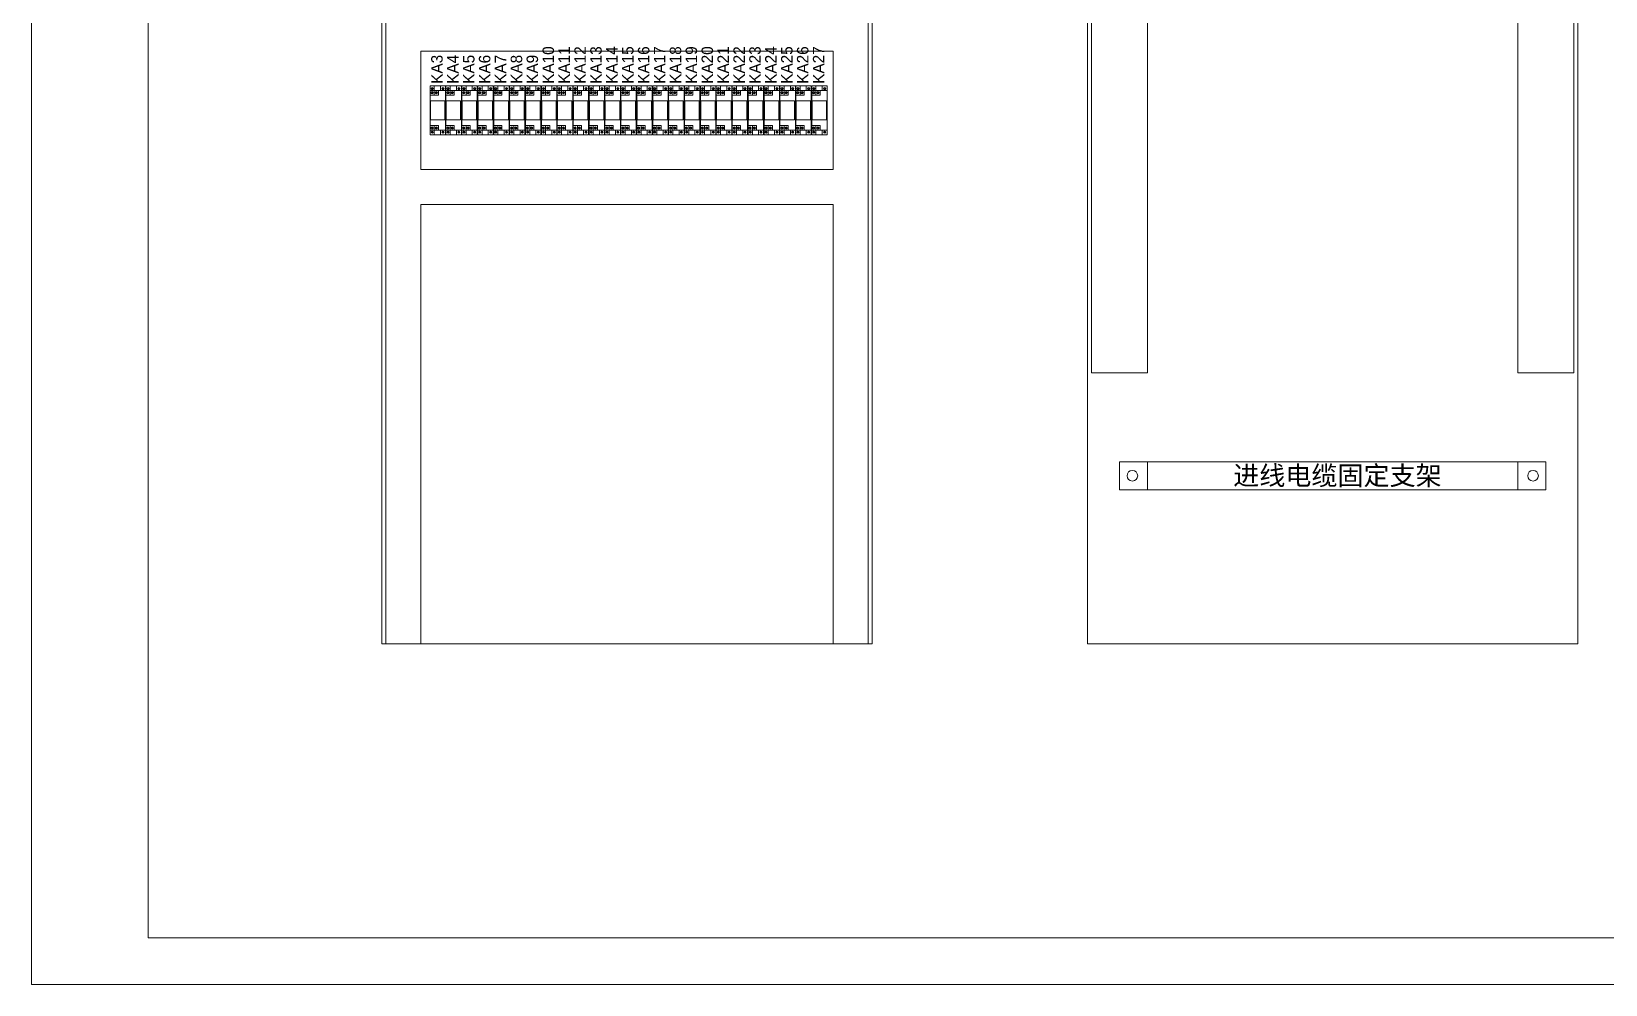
# Model space of a CAD drawing. Header units: millimetres. Extents: x 32626 to 72822, y 60047 to 123188.
# Drawn here: x 38301 to 40997, y 60047 to 61680 of the extents above; entities that cross this region are included whole.
import ezdxf

# ---------------------------------------------------------------- set-up
doc = ezdxf.new("R2010")
doc.units = ezdxf.units.MM
doc.header["$LTSCALE"] = 10
doc.layers.get('0').update_dxf_attribs({"lineweight": 18})
for name, color, linetype, lineweight in [('1轮廓实线层', 7, 'Continuous', 18), ('2细线层', 4, 'Continuous', 18), ('6文字层', 3, 'Continuous', 18), ('图框层', 7, 'Continuous', 18)]:
    doc.layers.add(name, color=color, linetype=linetype, lineweight=lineweight)
doc.styles.add('样式 1', font='SIMYOU.TTF', dxfattribs={"width": 0.9})

msp = doc.modelspace()

# ---------------------------------------------------------------- linework, layer by layer
for p, q in [((38967.7, 61646.7), (39673.9, 61646.7)), ((38967.7, 61443.8), (39673.9, 61443.8)), ((38967.7, 61383.8), (39673.9, 61383.8))]:
    msp.add_line(p, q)
at = {"layer": '1轮廓实线层'}
for p, q in [((38900.6, 60630.7), (38900.6, 62910.7)), ((38907.7, 62910.7), (38907.7, 60630.7)), ((39733.9, 60630.7), (39733.9, 62910.7)), ((39740.6, 62910.7), (39740.6, 60630.7)), ((40109.2, 60630.7), (40109.2, 62910.7)), ((40116.3, 62910.7), (40116.3, 61095.3)), ((40942.5, 61095.3), (40942.5, 62910.7)), ((40949.2, 62910.7), (40949.2, 60630.7)), ((40212.3, 61904.1), (40212.3, 61095.3)), ((40846.5, 61095.3), (40846.5, 61904.1)), ((38967.7, 61443.8), (38967.7, 61646.7)), ((39673.9, 61646.7), (39673.9, 61443.8)), ((38967.7, 60630.7), (38967.7, 61383.8)), ((39673.9, 61383.8), (39673.9, 60630.7)), ((40116.3, 61095.3), (40212.3, 61095.3)), ((40846.5, 61095.3), (40942.5, 61095.3)), ((40164.3, 60943), (40894.5, 60943)), ((40164.3, 60943), (40164.3, 60895)), ((40212.3, 60943), (40212.3, 60895)), ((40846.5, 60943), (40846.5, 60895)), ((40894.5, 60943), (40894.5, 60895)), ((40164.3, 60895), (40894.5, 60895)), ((39740.6, 60630.7), (38900.6, 60630.7)), ((40949.2, 60630.7), (40109.2, 60630.7))]:
    msp.add_line(p, q, dxfattribs=at)
at = {"layer": '1轮廓实线层', "lineweight": 13}
for p, q in [((38983.3, 61587.3), (39009.7, 61587.3)), ((38983.3, 61503.3), (38983.3, 61587.3)), ((38985.4, 61581.4), (38988.1, 61584.1)), ((38985.6, 61581.1), (38988.4, 61583.9)), ((38990.5, 61580.5), (38990.5, 61587.3)), ((38990.5, 61571.5), (38990.5, 61580.5)), ((39001.2, 61579.1), (39001.2, 61587.3)), ((39003.8, 61581.4), (39006.6, 61584.1)), ((39004.1, 61581.1), (39006.8, 61583.9)), ((39009.7, 61587.3), (39009.7, 61503.3)), ((39010.5, 61587.3), (39036.9, 61587.3)), ((39010.5, 61503.3), (39010.5, 61587.3)), ((39012.6, 61581.4), (39015.4, 61584.1)), ((39012.9, 61581.1), (39015.6, 61583.9)), ((39017.8, 61580.5), (39017.8, 61587.3)), ((39017.8, 61571.5), (39017.8, 61580.5)), ((39028.5, 61579.1), (39028.5, 61587.3)), ((39031.1, 61581.4), (39033.8, 61584.1)), ((39031.3, 61581.1), (39034.1, 61583.9)), ((39036.9, 61587.3), (39036.9, 61503.3)), ((39037.8, 61587.3), (39064.2, 61587.3)), ((39037.8, 61503.3), (39037.8, 61587.3)), ((39039.9, 61581.4), (39042.6, 61584.1)), ((39040.1, 61581.1), (39042.9, 61583.9)), ((39045, 61580.5), (39045, 61587.3)), ((39045, 61571.5), (39045, 61580.5)), ((39055.7, 61579.1), (39055.7, 61587.3)), ((39058.3, 61581.4), (39061.1, 61584.1)), ((39058.6, 61581.1), (39061.3, 61583.9)), ((39064.2, 61587.3), (39064.2, 61503.3)), ((39065, 61587.3), (39091.4, 61587.3)), ((39065, 61503.3), (39065, 61587.3)), ((39067.1, 61581.4), (39069.9, 61584.1)), ((39067.3, 61581.1), (39070.1, 61583.9)), ((39072.3, 61580.5), (39072.3, 61587.3)), ((39072.3, 61571.5), (39072.3, 61580.5)), ((39083, 61579.1), (39083, 61587.3)), ((39085.6, 61581.4), (39088.3, 61584.1)), ((39085.8, 61581.1), (39088.6, 61583.9)), ((39091.4, 61587.3), (39091.4, 61503.3)), ((39092.3, 61587.3), (39118.7, 61587.3)), ((39092.3, 61503.3), (39092.3, 61587.3)), ((39094.3, 61581.4), (39097.1, 61584.1)), ((39094.6, 61581.1), (39097.3, 61583.9)), ((39099.5, 61580.5), (39099.5, 61587.3)), ((39099.5, 61571.5), (39099.5, 61580.5)), ((39110.2, 61579.1), (39110.2, 61587.3)), ((39112.8, 61581.4), (39115.6, 61584.1)), ((39113, 61581.1), (39115.8, 61583.9)), ((39118.7, 61587.3), (39118.7, 61503.3)), ((39119.5, 61587.3), (39145.9, 61587.3)), ((39119.5, 61503.3), (39119.5, 61587.3)), ((39121.6, 61581.4), (39124.3, 61584.1)), ((39121.8, 61581.1), (39124.6, 61583.9)), ((39126.7, 61580.5), (39126.7, 61587.3)), ((39126.7, 61571.5), (39126.7, 61580.5)), ((39137.4, 61579.1), (39137.4, 61587.3)), ((39140, 61581.4), (39142.8, 61584.1)), ((39140.3, 61581.1), (39143, 61583.9)), ((39145.9, 61587.3), (39145.9, 61503.3)), ((39146.7, 61587.3), (39173.1, 61587.3)), ((39146.7, 61503.3), (39146.7, 61587.3)), ((39148.8, 61581.4), (39151.6, 61584.1)), ((39149.1, 61581.1), (39151.8, 61583.9)), ((39154, 61580.5), (39154, 61587.3)), ((39154, 61571.5), (39154, 61580.5)), ((39164.7, 61579.1), (39164.7, 61587.3)), ((39167.3, 61581.4), (39170, 61584.1)), ((39167.5, 61581.1), (39170.3, 61583.9)), ((39173.1, 61587.3), (39173.1, 61503.3)), ((39174, 61587.3), (39200.4, 61587.3)), ((39174, 61503.3), (39174, 61587.3)), ((39176.1, 61581.4), (39178.8, 61584.1)), ((39176.3, 61581.1), (39179.1, 61583.9)), ((39181.2, 61580.5), (39181.2, 61587.3)), ((39181.2, 61571.5), (39181.2, 61580.5)), ((39191.9, 61579.1), (39191.9, 61587.3)), ((39194.5, 61581.4), (39197.3, 61584.1)), ((39194.8, 61581.1), (39197.5, 61583.9)), ((39200.4, 61587.3), (39200.4, 61503.3)), ((39201.2, 61587.3), (39227.6, 61587.3)), ((39201.2, 61503.3), (39201.2, 61587.3)), ((39203.3, 61581.4), (39206.1, 61584.1)), ((39203.5, 61581.1), (39206.3, 61583.9)), ((39208.5, 61580.5), (39208.5, 61587.3)), ((39208.5, 61571.5), (39208.5, 61580.5)), ((39219.2, 61579.1), (39219.2, 61587.3)), ((39221.8, 61581.4), (39224.5, 61584.1)), ((39222, 61581.1), (39224.8, 61583.9)), ((39227.6, 61587.3), (39227.6, 61503.3)), ((39228.5, 61587.3), (39254.9, 61587.3)), ((39228.5, 61503.3), (39228.5, 61587.3)), ((39230.5, 61581.4), (39233.3, 61584.1)), ((39230.8, 61581.1), (39233.5, 61583.9)), ((39235.7, 61580.5), (39235.7, 61587.3)), ((39235.7, 61571.5), (39235.7, 61580.5)), ((39246.4, 61579.1), (39246.4, 61587.3)), ((39249, 61581.4), (39251.8, 61584.1)), ((39249.2, 61581.1), (39252, 61583.9)), ((39254.9, 61587.3), (39254.9, 61503.3)), ((39255.7, 61587.3), (39282.1, 61587.3)), ((39255.7, 61503.3), (39255.7, 61587.3)), ((39257.8, 61581.4), (39260.5, 61584.1)), ((39258, 61581.1), (39260.8, 61583.9)), ((39262.9, 61580.5), (39262.9, 61587.3)), ((39262.9, 61571.5), (39262.9, 61580.5)), ((39273.6, 61579.1), (39273.6, 61587.3)), ((39276.2, 61581.4), (39279, 61584.1)), ((39276.5, 61581.1), (39279.2, 61583.9)), ((39282.1, 61587.3), (39282.1, 61503.3)), ((39282.9, 61587.3), (39309.3, 61587.3)), ((39282.9, 61503.3), (39282.9, 61587.3)), ((39285, 61581.4), (39287.8, 61584.1)), ((39285.3, 61581.1), (39288, 61583.9)), ((39290.2, 61580.5), (39290.2, 61587.3)), ((39290.2, 61571.5), (39290.2, 61580.5)), ((39300.9, 61579.1), (39300.9, 61587.3)), ((39303.5, 61581.4), (39306.2, 61584.1)), ((39303.7, 61581.1), (39306.5, 61583.9)), ((39309.3, 61587.3), (39309.3, 61503.3)), ((39310.2, 61587.3), (39336.6, 61587.3)), ((39310.2, 61503.3), (39310.2, 61587.3)), ((39312.3, 61581.4), (39315, 61584.1)), ((39312.5, 61581.1), (39315.3, 61583.9)), ((39317.4, 61580.5), (39317.4, 61587.3)), ((39317.4, 61571.5), (39317.4, 61580.5)), ((39328.1, 61579.1), (39328.1, 61587.3)), ((39330.7, 61581.4), (39333.5, 61584.1)), ((39331, 61581.1), (39333.7, 61583.9)), ((39336.6, 61587.3), (39336.6, 61503.3)), ((39337.4, 61587.3), (39363.8, 61587.3)), ((39337.4, 61503.3), (39337.4, 61587.3)), ((39339.5, 61581.4), (39342.3, 61584.1)), ((39339.7, 61581.1), (39342.5, 61583.9)), ((39344.7, 61580.5), (39344.7, 61587.3)), ((39344.7, 61571.5), (39344.7, 61580.5)), ((39355.4, 61579.1), (39355.4, 61587.3)), ((39358, 61581.4), (39360.7, 61584.1)), ((39358.2, 61581.1), (39361, 61583.9)), ((39363.8, 61587.3), (39363.8, 61503.3)), ((39364.7, 61587.3), (39391.1, 61587.3)), ((39364.7, 61503.3), (39364.7, 61587.3)), ((39366.7, 61581.4), (39369.5, 61584.1)), ((39367, 61581.1), (39369.7, 61583.9)), ((39371.9, 61580.5), (39371.9, 61587.3)), ((39371.9, 61571.5), (39371.9, 61580.5)), ((39382.6, 61579.1), (39382.6, 61587.3)), ((39385.2, 61581.4), (39388, 61584.1)), ((39385.4, 61581.1), (39388.2, 61583.9)), ((39391.1, 61587.3), (39391.1, 61503.3)), ((39391.9, 61587.3), (39418.3, 61587.3)), ((39391.9, 61503.3), (39391.9, 61587.3)), ((39394, 61581.4), (39396.7, 61584.1)), ((39394.2, 61581.1), (39397, 61583.9)), ((39399.1, 61580.5), (39399.1, 61587.3)), ((39399.1, 61571.5), (39399.1, 61580.5)), ((39409.8, 61579.1), (39409.8, 61587.3)), ((39412.4, 61581.4), (39415.2, 61584.1)), ((39412.7, 61581.1), (39415.4, 61583.9)), ((39418.3, 61587.3), (39418.3, 61503.3)), ((39419.1, 61587.3), (39445.5, 61587.3)), ((39419.1, 61503.3), (39419.1, 61587.3)), ((39421.2, 61581.4), (39424, 61584.1)), ((39421.5, 61581.1), (39424.2, 61583.9)), ((39426.4, 61580.5), (39426.4, 61587.3)), ((39426.4, 61571.5), (39426.4, 61580.5)), ((39437.1, 61579.1), (39437.1, 61587.3)), ((39439.7, 61581.4), (39442.4, 61584.1)), ((39439.9, 61581.1), (39442.7, 61583.9)), ((39445.5, 61587.3), (39445.5, 61503.3)), ((39446.4, 61587.3), (39472.8, 61587.3)), ((39446.4, 61503.3), (39446.4, 61587.3)), ((39448.5, 61581.4), (39451.2, 61584.1)), ((39448.7, 61581.1), (39451.5, 61583.9)), ((39453.6, 61580.5), (39453.6, 61587.3)), ((39453.6, 61571.5), (39453.6, 61580.5)), ((39464.3, 61579.1), (39464.3, 61587.3)), ((39466.9, 61581.4), (39469.7, 61584.1)), ((39467.2, 61581.1), (39469.9, 61583.9)), ((39472.8, 61587.3), (39472.8, 61503.3)), ((39473.6, 61587.3), (39500, 61587.3)), ((39473.6, 61503.3), (39473.6, 61587.3)), ((39475.7, 61581.4), (39478.5, 61584.1)), ((39476, 61581.1), (39478.7, 61583.9)), ((39480.9, 61580.5), (39480.9, 61587.3)), ((39480.9, 61571.5), (39480.9, 61580.5)), ((39491.6, 61579.1), (39491.6, 61587.3)), ((39494.2, 61581.4), (39496.9, 61584.1)), ((39494.4, 61581.1), (39497.2, 61583.9)), ((39500, 61587.3), (39500, 61503.3)), ((39500.9, 61587.3), (39527.3, 61587.3)), ((39500.9, 61503.3), (39500.9, 61587.3)), ((39502.9, 61581.4), (39505.7, 61584.1)), ((39503.2, 61581.1), (39505.9, 61583.9)), ((39508.1, 61580.5), (39508.1, 61587.3)), ((39508.1, 61571.5), (39508.1, 61580.5)), ((39518.8, 61579.1), (39518.8, 61587.3)), ((39521.4, 61581.4), (39524.2, 61584.1)), ((39521.6, 61581.1), (39524.4, 61583.9)), ((39527.3, 61587.3), (39527.3, 61503.3)), ((39528.1, 61587.3), (39554.5, 61587.3)), ((39528.1, 61503.3), (39528.1, 61587.3)), ((39530.2, 61581.4), (39532.9, 61584.1)), ((39530.4, 61581.1), (39533.2, 61583.9)), ((39535.4, 61580.5), (39535.4, 61587.3)), ((39535.4, 61571.5), (39535.4, 61580.5)), ((39546, 61579.1), (39546, 61587.3)), ((39548.6, 61581.4), (39551.4, 61584.1)), ((39548.9, 61581.1), (39551.6, 61583.9)), ((39554.5, 61587.3), (39554.5, 61503.3)), ((39555.4, 61587.3), (39581.8, 61587.3)), ((39555.4, 61503.3), (39555.4, 61587.3)), ((39557.4, 61581.4), (39560.2, 61584.1)), ((39557.7, 61581.1), (39560.4, 61583.9)), ((39562.6, 61580.5), (39562.6, 61587.3)), ((39562.6, 61571.5), (39562.6, 61580.5)), ((39573.3, 61579.1), (39573.3, 61587.3)), ((39575.9, 61581.4), (39578.6, 61584.1)), ((39576.1, 61581.1), (39578.9, 61583.9)), ((39581.8, 61587.3), (39581.8, 61503.3)), ((39582.6, 61587.3), (39609, 61587.3)), ((39582.6, 61503.3), (39582.6, 61587.3)), ((39584.7, 61581.4), (39587.4, 61584.1)), ((39584.9, 61581.1), (39587.7, 61583.9)), ((39589.8, 61580.5), (39589.8, 61587.3)), ((39589.8, 61571.5), (39589.8, 61580.5)), ((39600.5, 61579.1), (39600.5, 61587.3)), ((39603.1, 61581.4), (39605.9, 61584.1)), ((39603.4, 61581.1), (39606.1, 61583.9)), ((39609, 61587.3), (39609, 61503.3)), ((39609.8, 61587.3), (39636.2, 61587.3)), ((39609.8, 61503.3), (39609.8, 61587.3)), ((39611.9, 61581.4), (39614.7, 61584.1)), ((39612.2, 61581.1), (39614.9, 61583.9)), ((39617.1, 61580.5), (39617.1, 61587.3)), ((39617.1, 61571.5), (39617.1, 61580.5)), ((39627.8, 61579.1), (39627.8, 61587.3)), ((39630.4, 61581.4), (39633.1, 61584.1)), ((39630.6, 61581.1), (39633.4, 61583.9)), ((39636.2, 61587.3), (39636.2, 61503.3)), ((39637.1, 61587.3), (39663.5, 61587.3)), ((39637.1, 61503.3), (39637.1, 61587.3)), ((39639.2, 61581.4), (39641.9, 61584.1)), ((39639.4, 61581.1), (39642.2, 61583.9)), ((39644.3, 61580.5), (39644.3, 61587.3)), ((39644.3, 61571.5), (39644.3, 61580.5)), ((39655, 61579.1), (39655, 61587.3)), ((39657.6, 61581.4), (39660.4, 61584.1)), ((39657.9, 61581.1), (39660.6, 61583.9)), ((39663.5, 61587.3), (39663.5, 61503.3)), ((38983.3, 61579.1), (39009.7, 61579.1)), ((38983.3, 61571.5), (38997.5, 61571.5)), ((38985.2, 61574.3), (38988, 61577.1)), ((38985.4, 61574.1), (38988.2, 61576.8)), ((38992.5, 61574.3), (38995.2, 61577.1)), ((38992.7, 61574.1), (38995.5, 61576.8)), ((38997.5, 61571.5), (38997.5, 61579.1)), ((39010.5, 61579.1), (39036.9, 61579.1)), ((39010.5, 61571.5), (39024.8, 61571.5)), ((39012.4, 61574.3), (39015.2, 61577.1)), ((39012.7, 61574.1), (39015.4, 61576.8)), ((39019.7, 61574.3), (39022.5, 61577.1)), ((39020, 61574.1), (39022.7, 61576.8)), ((39024.8, 61571.5), (39024.8, 61579.1)), ((39037.8, 61579.1), (39064.2, 61579.1)), ((39037.8, 61571.5), (39052, 61571.5)), ((39039.7, 61574.3), (39042.4, 61577.1)), ((39039.9, 61574.1), (39042.7, 61576.8)), ((39047, 61574.3), (39049.7, 61577.1)), ((39047.2, 61574.1), (39050, 61576.8)), ((39052, 61571.5), (39052, 61579.1)), ((39065, 61579.1), (39091.4, 61579.1)), ((39065, 61571.5), (39079.3, 61571.5)), ((39066.9, 61574.3), (39069.7, 61577.1)), ((39067.2, 61574.1), (39069.9, 61576.8)), ((39074.2, 61574.3), (39077, 61577.1)), ((39074.4, 61574.1), (39077.2, 61576.8)), ((39079.3, 61571.5), (39079.3, 61579.1)), ((39092.3, 61579.1), (39118.7, 61579.1)), ((39092.3, 61571.5), (39106.5, 61571.5)), ((39094.2, 61574.3), (39096.9, 61577.1)), ((39094.4, 61574.1), (39097.2, 61576.8)), ((39101.4, 61574.3), (39104.2, 61577.1)), ((39101.7, 61574.1), (39104.4, 61576.8)), ((39106.5, 61571.5), (39106.5, 61579.1)), ((39119.5, 61579.1), (39145.9, 61579.1)), ((39119.5, 61571.5), (39133.7, 61571.5)), ((39121.4, 61574.3), (39124.2, 61577.1)), ((39121.6, 61574.1), (39124.4, 61576.8)), ((39128.7, 61574.3), (39131.4, 61577.1)), ((39128.9, 61574.1), (39131.7, 61576.8)), ((39133.7, 61571.5), (39133.7, 61579.1)), ((39146.7, 61579.1), (39173.1, 61579.1)), ((39146.7, 61571.5), (39161, 61571.5)), ((39148.6, 61574.3), (39151.4, 61577.1)), ((39148.9, 61574.1), (39151.6, 61576.8)), ((39155.9, 61574.3), (39158.7, 61577.1)), ((39156.2, 61574.1), (39158.9, 61576.8)), ((39161, 61571.5), (39161, 61579.1)), ((39174, 61579.1), (39200.4, 61579.1)), ((39174, 61571.5), (39188.2, 61571.5)), ((39175.9, 61574.3), (39178.6, 61577.1)), ((39176.1, 61574.1), (39178.9, 61576.8)), ((39183.2, 61574.3), (39185.9, 61577.1)), ((39183.4, 61574.1), (39186.2, 61576.8)), ((39188.2, 61571.5), (39188.2, 61579.1)), ((39201.2, 61579.1), (39227.6, 61579.1)), ((39201.2, 61571.5), (39215.5, 61571.5)), ((39203.1, 61574.3), (39205.9, 61577.1)), ((39203.4, 61574.1), (39206.1, 61576.8)), ((39210.4, 61574.3), (39213.2, 61577.1)), ((39210.6, 61574.1), (39213.4, 61576.8)), ((39215.5, 61571.5), (39215.5, 61579.1)), ((39228.5, 61579.1), (39254.9, 61579.1)), ((39228.5, 61571.5), (39242.7, 61571.5)), ((39230.4, 61574.3), (39233.1, 61577.1)), ((39230.6, 61574.1), (39233.4, 61576.8)), ((39237.6, 61574.3), (39240.4, 61577.1)), ((39237.9, 61574.1), (39240.6, 61576.8)), ((39242.7, 61571.5), (39242.7, 61579.1)), ((39255.7, 61579.1), (39282.1, 61579.1)), ((39255.7, 61571.5), (39270, 61571.5)), ((39257.6, 61574.3), (39260.4, 61577.1)), ((39257.8, 61574.1), (39260.6, 61576.8)), ((39264.9, 61574.3), (39267.6, 61577.1)), ((39265.1, 61574.1), (39267.9, 61576.8)), ((39270, 61571.5), (39270, 61579.1)), ((39282.9, 61579.1), (39309.3, 61579.1)), ((39282.9, 61571.5), (39297.2, 61571.5)), ((39284.8, 61574.3), (39287.6, 61577.1)), ((39285.1, 61574.1), (39287.8, 61576.8)), ((39292.1, 61574.3), (39294.9, 61577.1)), ((39292.4, 61574.1), (39295.1, 61576.8)), ((39297.2, 61571.5), (39297.2, 61579.1)), ((39310.2, 61579.1), (39336.6, 61579.1)), ((39310.2, 61571.5), (39324.4, 61571.5)), ((39312.1, 61574.3), (39314.8, 61577.1)), ((39312.3, 61574.1), (39315.1, 61576.8)), ((39319.4, 61574.3), (39322.1, 61577.1)), ((39319.6, 61574.1), (39322.4, 61576.8)), ((39324.4, 61571.5), (39324.4, 61579.1)), ((39337.4, 61579.1), (39363.8, 61579.1)), ((39337.4, 61571.5), (39351.7, 61571.5)), ((39339.3, 61574.3), (39342.1, 61577.1)), ((39339.6, 61574.1), (39342.3, 61576.8)), ((39346.6, 61574.3), (39349.4, 61577.1)), ((39346.8, 61574.1), (39349.6, 61576.8)), ((39351.7, 61571.5), (39351.7, 61579.1)), ((39364.7, 61579.1), (39391.1, 61579.1)), ((39364.7, 61571.5), (39378.9, 61571.5)), ((39366.6, 61574.3), (39369.3, 61577.1)), ((39366.8, 61574.1), (39369.6, 61576.8)), ((39373.8, 61574.3), (39376.6, 61577.1)), ((39374.1, 61574.1), (39376.8, 61576.8)), ((39378.9, 61571.5), (39378.9, 61579.1)), ((39391.9, 61579.1), (39418.3, 61579.1)), ((39391.9, 61571.5), (39406.2, 61571.5)), ((39393.8, 61574.3), (39396.6, 61577.1)), ((39394.1, 61574.1), (39396.8, 61576.8)), ((39401.1, 61574.3), (39403.8, 61577.1)), ((39401.3, 61574.1), (39404.1, 61576.8)), ((39406.2, 61571.5), (39406.2, 61579.1)), ((39419.1, 61579.1), (39445.5, 61579.1)), ((39419.1, 61571.5), (39433.4, 61571.5)), ((39421.1, 61574.3), (39423.8, 61577.1)), ((39421.3, 61574.1), (39424.1, 61576.8)), ((39428.3, 61574.3), (39431.1, 61577.1)), ((39428.6, 61574.1), (39431.3, 61576.8)), ((39433.4, 61571.5), (39433.4, 61579.1)), ((39446.4, 61579.1), (39472.8, 61579.1)), ((39446.4, 61571.5), (39460.6, 61571.5)), ((39448.3, 61574.3), (39451, 61577.1)), ((39448.5, 61574.1), (39451.3, 61576.8)), ((39455.6, 61574.3), (39458.3, 61577.1)), ((39455.8, 61574.1), (39458.6, 61576.8)), ((39460.6, 61571.5), (39460.6, 61579.1)), ((39473.6, 61579.1), (39500, 61579.1)), ((39473.6, 61571.5), (39487.9, 61571.5)), ((39475.5, 61574.3), (39478.3, 61577.1)), ((39475.8, 61574.1), (39478.5, 61576.8)), ((39482.8, 61574.3), (39485.6, 61577.1)), ((39483, 61574.1), (39485.8, 61576.8)), ((39487.9, 61571.5), (39487.9, 61579.1)), ((39500.9, 61579.1), (39527.3, 61579.1)), ((39500.9, 61571.5), (39515.1, 61571.5)), ((39502.8, 61574.3), (39505.5, 61577.1)), ((39503, 61574.1), (39505.8, 61576.8)), ((39510, 61574.3), (39512.8, 61577.1)), ((39510.3, 61574.1), (39513, 61576.8)), ((39515.1, 61571.5), (39515.1, 61579.1)), ((39528.1, 61579.1), (39554.5, 61579.1)), ((39528.1, 61571.5), (39542.4, 61571.5)), ((39530, 61574.3), (39532.8, 61577.1)), ((39530.3, 61574.1), (39533, 61576.8)), ((39537.3, 61574.3), (39540, 61577.1)), ((39537.5, 61574.1), (39540.3, 61576.8)), ((39542.4, 61571.5), (39542.4, 61579.1)), ((39555.4, 61579.1), (39581.8, 61579.1)), ((39555.4, 61571.5), (39569.6, 61571.5)), ((39557.3, 61574.3), (39560, 61577.1)), ((39557.5, 61574.1), (39560.3, 61576.8)), ((39564.5, 61574.3), (39567.3, 61577.1)), ((39564.8, 61574.1), (39567.5, 61576.8)), ((39569.6, 61571.5), (39569.6, 61579.1)), ((39582.6, 61579.1), (39609, 61579.1)), ((39582.6, 61571.5), (39596.8, 61571.5)), ((39584.5, 61574.3), (39587.3, 61577.1)), ((39584.7, 61574.1), (39587.5, 61576.8)), ((39591.8, 61574.3), (39594.5, 61577.1)), ((39592, 61574.1), (39594.8, 61576.8)), ((39596.8, 61571.5), (39596.8, 61579.1)), ((39609.8, 61579.1), (39636.2, 61579.1)), ((39609.8, 61571.5), (39624.1, 61571.5)), ((39611.7, 61574.3), (39614.5, 61577.1)), ((39612, 61574.1), (39614.7, 61576.8)), ((39619, 61574.3), (39621.8, 61577.1)), ((39619.2, 61574.1), (39622, 61576.8)), ((39624.1, 61571.5), (39624.1, 61579.1)), ((39637.1, 61579.1), (39663.5, 61579.1)), ((39637.1, 61571.5), (39651.3, 61571.5)), ((39639, 61574.3), (39641.7, 61577.1)), ((39639.2, 61574.1), (39642, 61576.8)), ((39646.2, 61574.3), (39649, 61577.1)), ((39646.5, 61574.1), (39649.2, 61576.8)), ((39651.3, 61571.5), (39651.3, 61579.1)), ((38983.3, 61519.1), (38997.5, 61519.1)), ((38983.3, 61511.5), (39009.7, 61511.5)), ((39009.7, 61503.3), (38983.3, 61503.3)), ((38985.2, 61516.2), (38988, 61513.5)), ((38985.4, 61516.5), (38988.2, 61513.7)), ((38985.4, 61509.2), (38988.1, 61506.4)), ((38985.6, 61509.4), (38988.4, 61506.6)), ((38990.5, 61519.1), (38990.5, 61510.1)), ((38990.5, 61510.1), (38990.5, 61503.3)), ((38992.5, 61516.2), (38995.2, 61513.5)), ((38992.7, 61516.5), (38995.5, 61513.7)), ((38997.5, 61519.1), (38997.5, 61511.5)), ((39001.2, 61511.5), (39001.2, 61503.3)), ((39003.8, 61509.2), (39006.6, 61506.4)), ((39004.1, 61509.4), (39006.8, 61506.6)), ((39010.5, 61519.1), (39024.8, 61519.1)), ((39010.5, 61511.5), (39036.9, 61511.5)), ((39036.9, 61503.3), (39010.5, 61503.3)), ((39012.4, 61516.2), (39015.2, 61513.5)), ((39012.6, 61509.2), (39015.4, 61506.4)), ((39012.7, 61516.5), (39015.4, 61513.7)), ((39012.9, 61509.4), (39015.6, 61506.6)), ((39017.8, 61519.1), (39017.8, 61510.1)), ((39017.8, 61510.1), (39017.8, 61503.3)), ((39019.7, 61516.2), (39022.5, 61513.5)), ((39020, 61516.5), (39022.7, 61513.7)), ((39024.8, 61519.1), (39024.8, 61511.5)), ((39028.5, 61511.5), (39028.5, 61503.3)), ((39031.1, 61509.2), (39033.8, 61506.4)), ((39031.3, 61509.4), (39034.1, 61506.6)), ((39037.8, 61519.1), (39052, 61519.1)), ((39037.8, 61511.5), (39064.2, 61511.5)), ((39064.2, 61503.3), (39037.8, 61503.3)), ((39039.7, 61516.2), (39042.4, 61513.5)), ((39039.9, 61516.5), (39042.7, 61513.7)), ((39039.9, 61509.2), (39042.6, 61506.4)), ((39040.1, 61509.4), (39042.9, 61506.6)), ((39045, 61519.1), (39045, 61510.1)), ((39045, 61510.1), (39045, 61503.3)), ((39047, 61516.2), (39049.7, 61513.5)), ((39047.2, 61516.5), (39050, 61513.7)), ((39052, 61519.1), (39052, 61511.5)), ((39055.7, 61511.5), (39055.7, 61503.3)), ((39058.3, 61509.2), (39061.1, 61506.4)), ((39058.6, 61509.4), (39061.3, 61506.6)), ((39065, 61519.1), (39079.3, 61519.1)), ((39065, 61511.5), (39091.4, 61511.5)), ((39091.4, 61503.3), (39065, 61503.3)), ((39066.9, 61516.2), (39069.7, 61513.5)), ((39067.1, 61509.2), (39069.9, 61506.4)), ((39067.2, 61516.5), (39069.9, 61513.7)), ((39067.3, 61509.4), (39070.1, 61506.6)), ((39072.3, 61519.1), (39072.3, 61510.1)), ((39072.3, 61510.1), (39072.3, 61503.3)), ((39074.2, 61516.2), (39077, 61513.5)), ((39074.4, 61516.5), (39077.2, 61513.7)), ((39079.3, 61519.1), (39079.3, 61511.5)), ((39083, 61511.5), (39083, 61503.3)), ((39085.6, 61509.2), (39088.3, 61506.4)), ((39085.8, 61509.4), (39088.6, 61506.6)), ((39092.3, 61519.1), (39106.5, 61519.1)), ((39092.3, 61511.5), (39118.7, 61511.5)), ((39118.7, 61503.3), (39092.3, 61503.3)), ((39094.2, 61516.2), (39096.9, 61513.5)), ((39094.3, 61509.2), (39097.1, 61506.4)), ((39094.4, 61516.5), (39097.2, 61513.7)), ((39094.6, 61509.4), (39097.3, 61506.6)), ((39099.5, 61519.1), (39099.5, 61510.1)), ((39099.5, 61510.1), (39099.5, 61503.3)), ((39101.4, 61516.2), (39104.2, 61513.5)), ((39101.7, 61516.5), (39104.4, 61513.7)), ((39106.5, 61519.1), (39106.5, 61511.5)), ((39110.2, 61511.5), (39110.2, 61503.3)), ((39112.8, 61509.2), (39115.6, 61506.4)), ((39113, 61509.4), (39115.8, 61506.6)), ((39119.5, 61519.1), (39133.7, 61519.1)), ((39119.5, 61511.5), (39145.9, 61511.5)), ((39145.9, 61503.3), (39119.5, 61503.3)), ((39121.4, 61516.2), (39124.2, 61513.5)), ((39121.6, 61516.5), (39124.4, 61513.7)), ((39121.6, 61509.2), (39124.3, 61506.4)), ((39121.8, 61509.4), (39124.6, 61506.6)), ((39126.7, 61519.1), (39126.7, 61510.1)), ((39126.7, 61510.1), (39126.7, 61503.3)), ((39128.7, 61516.2), (39131.4, 61513.5)), ((39128.9, 61516.5), (39131.7, 61513.7)), ((39133.7, 61519.1), (39133.7, 61511.5)), ((39137.4, 61511.5), (39137.4, 61503.3)), ((39140, 61509.2), (39142.8, 61506.4)), ((39140.3, 61509.4), (39143, 61506.6)), ((39146.7, 61519.1), (39161, 61519.1)), ((39146.7, 61511.5), (39173.1, 61511.5)), ((39173.1, 61503.3), (39146.7, 61503.3)), ((39148.6, 61516.2), (39151.4, 61513.5)), ((39148.8, 61509.2), (39151.6, 61506.4)), ((39148.9, 61516.5), (39151.6, 61513.7)), ((39149.1, 61509.4), (39151.8, 61506.6)), ((39154, 61519.1), (39154, 61510.1)), ((39154, 61510.1), (39154, 61503.3)), ((39155.9, 61516.2), (39158.7, 61513.5)), ((39156.2, 61516.5), (39158.9, 61513.7)), ((39161, 61519.1), (39161, 61511.5)), ((39164.7, 61511.5), (39164.7, 61503.3)), ((39167.3, 61509.2), (39170, 61506.4)), ((39167.5, 61509.4), (39170.3, 61506.6)), ((39174, 61519.1), (39188.2, 61519.1)), ((39174, 61511.5), (39200.4, 61511.5)), ((39200.4, 61503.3), (39174, 61503.3)), ((39175.9, 61516.2), (39178.6, 61513.5)), ((39176.1, 61516.5), (39178.9, 61513.7)), ((39176.1, 61509.2), (39178.8, 61506.4)), ((39176.3, 61509.4), (39179.1, 61506.6)), ((39181.2, 61519.1), (39181.2, 61510.1)), ((39181.2, 61510.1), (39181.2, 61503.3)), ((39183.2, 61516.2), (39185.9, 61513.5)), ((39183.4, 61516.5), (39186.2, 61513.7)), ((39188.2, 61519.1), (39188.2, 61511.5)), ((39191.9, 61511.5), (39191.9, 61503.3)), ((39194.5, 61509.2), (39197.3, 61506.4)), ((39194.8, 61509.4), (39197.5, 61506.6)), ((39201.2, 61519.1), (39215.5, 61519.1)), ((39201.2, 61511.5), (39227.6, 61511.5)), ((39227.6, 61503.3), (39201.2, 61503.3)), ((39203.1, 61516.2), (39205.9, 61513.5)), ((39203.3, 61509.2), (39206.1, 61506.4)), ((39203.4, 61516.5), (39206.1, 61513.7)), ((39203.5, 61509.4), (39206.3, 61506.6)), ((39208.5, 61519.1), (39208.5, 61510.1)), ((39208.5, 61510.1), (39208.5, 61503.3)), ((39210.4, 61516.2), (39213.2, 61513.5)), ((39210.6, 61516.5), (39213.4, 61513.7)), ((39215.5, 61519.1), (39215.5, 61511.5)), ((39219.2, 61511.5), (39219.2, 61503.3)), ((39221.8, 61509.2), (39224.5, 61506.4)), ((39222, 61509.4), (39224.8, 61506.6)), ((39228.5, 61519.1), (39242.7, 61519.1)), ((39228.5, 61511.5), (39254.9, 61511.5)), ((39254.9, 61503.3), (39228.5, 61503.3)), ((39230.4, 61516.2), (39233.1, 61513.5)), ((39230.5, 61509.2), (39233.3, 61506.4)), ((39230.6, 61516.5), (39233.4, 61513.7)), ((39230.8, 61509.4), (39233.5, 61506.6)), ((39235.7, 61519.1), (39235.7, 61510.1)), ((39235.7, 61510.1), (39235.7, 61503.3)), ((39237.6, 61516.2), (39240.4, 61513.5)), ((39237.9, 61516.5), (39240.6, 61513.7)), ((39242.7, 61519.1), (39242.7, 61511.5)), ((39246.4, 61511.5), (39246.4, 61503.3)), ((39249, 61509.2), (39251.8, 61506.4)), ((39249.2, 61509.4), (39252, 61506.6)), ((39255.7, 61519.1), (39270, 61519.1)), ((39255.7, 61511.5), (39282.1, 61511.5)), ((39282.1, 61503.3), (39255.7, 61503.3)), ((39257.6, 61516.2), (39260.4, 61513.5)), ((39257.8, 61516.5), (39260.6, 61513.7)), ((39257.8, 61509.2), (39260.5, 61506.4)), ((39258, 61509.4), (39260.8, 61506.6)), ((39262.9, 61519.1), (39262.9, 61510.1)), ((39262.9, 61510.1), (39262.9, 61503.3)), ((39264.9, 61516.2), (39267.6, 61513.5)), ((39265.1, 61516.5), (39267.9, 61513.7)), ((39270, 61519.1), (39270, 61511.5)), ((39273.6, 61511.5), (39273.6, 61503.3)), ((39276.2, 61509.2), (39279, 61506.4)), ((39276.5, 61509.4), (39279.2, 61506.6)), ((39282.9, 61519.1), (39297.2, 61519.1)), ((39282.9, 61511.5), (39309.3, 61511.5)), ((39309.3, 61503.3), (39282.9, 61503.3)), ((39284.8, 61516.2), (39287.6, 61513.5)), ((39285, 61509.2), (39287.8, 61506.4)), ((39285.1, 61516.5), (39287.8, 61513.7)), ((39285.3, 61509.4), (39288, 61506.6)), ((39290.2, 61519.1), (39290.2, 61510.1)), ((39290.2, 61510.1), (39290.2, 61503.3)), ((39292.1, 61516.2), (39294.9, 61513.5)), ((39292.4, 61516.5), (39295.1, 61513.7)), ((39297.2, 61519.1), (39297.2, 61511.5)), ((39300.9, 61511.5), (39300.9, 61503.3)), ((39303.5, 61509.2), (39306.2, 61506.4)), ((39303.7, 61509.4), (39306.5, 61506.6)), ((39310.2, 61519.1), (39324.4, 61519.1)), ((39310.2, 61511.5), (39336.6, 61511.5)), ((39336.6, 61503.3), (39310.2, 61503.3)), ((39312.1, 61516.2), (39314.8, 61513.5)), ((39312.3, 61516.5), (39315.1, 61513.7)), ((39312.3, 61509.2), (39315, 61506.4)), ((39312.5, 61509.4), (39315.3, 61506.6)), ((39317.4, 61519.1), (39317.4, 61510.1)), ((39317.4, 61510.1), (39317.4, 61503.3)), ((39319.4, 61516.2), (39322.1, 61513.5)), ((39319.6, 61516.5), (39322.4, 61513.7)), ((39324.4, 61519.1), (39324.4, 61511.5)), ((39328.1, 61511.5), (39328.1, 61503.3)), ((39330.7, 61509.2), (39333.5, 61506.4)), ((39331, 61509.4), (39333.7, 61506.6)), ((39337.4, 61519.1), (39351.7, 61519.1)), ((39337.4, 61511.5), (39363.8, 61511.5)), ((39363.8, 61503.3), (39337.4, 61503.3)), ((39339.3, 61516.2), (39342.1, 61513.5)), ((39339.5, 61509.2), (39342.3, 61506.4)), ((39339.6, 61516.5), (39342.3, 61513.7)), ((39339.7, 61509.4), (39342.5, 61506.6)), ((39344.7, 61519.1), (39344.7, 61510.1)), ((39344.7, 61510.1), (39344.7, 61503.3)), ((39346.6, 61516.2), (39349.4, 61513.5)), ((39346.8, 61516.5), (39349.6, 61513.7)), ((39351.7, 61519.1), (39351.7, 61511.5)), ((39355.4, 61511.5), (39355.4, 61503.3)), ((39358, 61509.2), (39360.7, 61506.4)), ((39358.2, 61509.4), (39361, 61506.6)), ((39364.7, 61519.1), (39378.9, 61519.1)), ((39364.7, 61511.5), (39391.1, 61511.5)), ((39391.1, 61503.3), (39364.7, 61503.3)), ((39366.6, 61516.2), (39369.3, 61513.5)), ((39366.7, 61509.2), (39369.5, 61506.4)), ((39366.8, 61516.5), (39369.6, 61513.7)), ((39367, 61509.4), (39369.7, 61506.6)), ((39371.9, 61519.1), (39371.9, 61510.1)), ((39371.9, 61510.1), (39371.9, 61503.3)), ((39373.8, 61516.2), (39376.6, 61513.5)), ((39374.1, 61516.5), (39376.8, 61513.7)), ((39378.9, 61519.1), (39378.9, 61511.5)), ((39382.6, 61511.5), (39382.6, 61503.3)), ((39385.2, 61509.2), (39388, 61506.4)), ((39385.4, 61509.4), (39388.2, 61506.6)), ((39391.9, 61519.1), (39406.2, 61519.1)), ((39391.9, 61511.5), (39418.3, 61511.5)), ((39418.3, 61503.3), (39391.9, 61503.3)), ((39393.8, 61516.2), (39396.6, 61513.5)), ((39394, 61509.2), (39396.7, 61506.4)), ((39394.1, 61516.5), (39396.8, 61513.7)), ((39394.2, 61509.4), (39397, 61506.6)), ((39399.1, 61519.1), (39399.1, 61510.1)), ((39399.1, 61510.1), (39399.1, 61503.3)), ((39401.1, 61516.2), (39403.8, 61513.5)), ((39401.3, 61516.5), (39404.1, 61513.7)), ((39406.2, 61519.1), (39406.2, 61511.5)), ((39409.8, 61511.5), (39409.8, 61503.3)), ((39412.4, 61509.2), (39415.2, 61506.4)), ((39412.7, 61509.4), (39415.4, 61506.6)), ((39419.1, 61519.1), (39433.4, 61519.1)), ((39419.1, 61511.5), (39445.5, 61511.5)), ((39445.5, 61503.3), (39419.1, 61503.3)), ((39421.1, 61516.2), (39423.8, 61513.5)), ((39421.2, 61509.2), (39424, 61506.4)), ((39421.3, 61516.5), (39424.1, 61513.7)), ((39421.5, 61509.4), (39424.2, 61506.6)), ((39426.4, 61519.1), (39426.4, 61510.1)), ((39426.4, 61510.1), (39426.4, 61503.3)), ((39428.3, 61516.2), (39431.1, 61513.5)), ((39428.6, 61516.5), (39431.3, 61513.7)), ((39433.4, 61519.1), (39433.4, 61511.5)), ((39437.1, 61511.5), (39437.1, 61503.3)), ((39439.7, 61509.2), (39442.4, 61506.4)), ((39439.9, 61509.4), (39442.7, 61506.6)), ((39446.4, 61519.1), (39460.6, 61519.1)), ((39446.4, 61511.5), (39472.8, 61511.5)), ((39472.8, 61503.3), (39446.4, 61503.3)), ((39448.3, 61516.2), (39451, 61513.5)), ((39448.5, 61516.5), (39451.3, 61513.7)), ((39448.5, 61509.2), (39451.2, 61506.4)), ((39448.7, 61509.4), (39451.5, 61506.6)), ((39453.6, 61519.1), (39453.6, 61510.1)), ((39453.6, 61510.1), (39453.6, 61503.3)), ((39455.6, 61516.2), (39458.3, 61513.5)), ((39455.8, 61516.5), (39458.6, 61513.7)), ((39460.6, 61519.1), (39460.6, 61511.5)), ((39464.3, 61511.5), (39464.3, 61503.3)), ((39466.9, 61509.2), (39469.7, 61506.4)), ((39467.2, 61509.4), (39469.9, 61506.6)), ((39473.6, 61519.1), (39487.9, 61519.1)), ((39473.6, 61511.5), (39500, 61511.5)), ((39500, 61503.3), (39473.6, 61503.3)), ((39475.5, 61516.2), (39478.3, 61513.5)), ((39475.7, 61509.2), (39478.5, 61506.4)), ((39475.8, 61516.5), (39478.5, 61513.7)), ((39476, 61509.4), (39478.7, 61506.6)), ((39480.9, 61519.1), (39480.9, 61510.1)), ((39480.9, 61510.1), (39480.9, 61503.3)), ((39482.8, 61516.2), (39485.6, 61513.5)), ((39483, 61516.5), (39485.8, 61513.7)), ((39487.9, 61519.1), (39487.9, 61511.5)), ((39491.6, 61511.5), (39491.6, 61503.3)), ((39494.2, 61509.2), (39496.9, 61506.4)), ((39494.4, 61509.4), (39497.2, 61506.6)), ((39500.9, 61519.1), (39515.1, 61519.1)), ((39500.9, 61511.5), (39527.3, 61511.5)), ((39527.3, 61503.3), (39500.9, 61503.3)), ((39502.8, 61516.2), (39505.5, 61513.5)), ((39502.9, 61509.2), (39505.7, 61506.4)), ((39503, 61516.5), (39505.8, 61513.7)), ((39503.2, 61509.4), (39505.9, 61506.6)), ((39508.1, 61519.1), (39508.1, 61510.1)), ((39508.1, 61510.1), (39508.1, 61503.3)), ((39510, 61516.2), (39512.8, 61513.5)), ((39510.3, 61516.5), (39513, 61513.7)), ((39515.1, 61519.1), (39515.1, 61511.5)), ((39518.8, 61511.5), (39518.8, 61503.3)), ((39521.4, 61509.2), (39524.2, 61506.4)), ((39521.6, 61509.4), (39524.4, 61506.6)), ((39528.1, 61519.1), (39542.4, 61519.1)), ((39528.1, 61511.5), (39554.5, 61511.5)), ((39554.5, 61503.3), (39528.1, 61503.3)), ((39530, 61516.2), (39532.8, 61513.5)), ((39530.2, 61509.2), (39532.9, 61506.4)), ((39530.3, 61516.5), (39533, 61513.7)), ((39530.4, 61509.4), (39533.2, 61506.6)), ((39535.4, 61519.1), (39535.4, 61510.1)), ((39535.4, 61510.1), (39535.4, 61503.3)), ((39537.3, 61516.2), (39540, 61513.5)), ((39537.5, 61516.5), (39540.3, 61513.7)), ((39542.4, 61519.1), (39542.4, 61511.5)), ((39546, 61511.5), (39546, 61503.3)), ((39548.6, 61509.2), (39551.4, 61506.4)), ((39548.9, 61509.4), (39551.6, 61506.6)), ((39555.4, 61519.1), (39569.6, 61519.1)), ((39555.4, 61511.5), (39581.8, 61511.5)), ((39581.8, 61503.3), (39555.4, 61503.3)), ((39557.3, 61516.2), (39560, 61513.5)), ((39557.4, 61509.2), (39560.2, 61506.4)), ((39557.5, 61516.5), (39560.3, 61513.7)), ((39557.7, 61509.4), (39560.4, 61506.6)), ((39562.6, 61519.1), (39562.6, 61510.1)), ((39562.6, 61510.1), (39562.6, 61503.3)), ((39564.5, 61516.2), (39567.3, 61513.5)), ((39564.8, 61516.5), (39567.5, 61513.7)), ((39569.6, 61519.1), (39569.6, 61511.5)), ((39573.3, 61511.5), (39573.3, 61503.3)), ((39575.9, 61509.2), (39578.6, 61506.4)), ((39576.1, 61509.4), (39578.9, 61506.6)), ((39582.6, 61519.1), (39596.8, 61519.1)), ((39582.6, 61511.5), (39609, 61511.5)), ((39609, 61503.3), (39582.6, 61503.3)), ((39584.5, 61516.2), (39587.3, 61513.5)), ((39584.7, 61516.5), (39587.5, 61513.7)), ((39584.7, 61509.2), (39587.4, 61506.4)), ((39584.9, 61509.4), (39587.7, 61506.6)), ((39589.8, 61519.1), (39589.8, 61510.1)), ((39589.8, 61510.1), (39589.8, 61503.3)), ((39591.8, 61516.2), (39594.5, 61513.5)), ((39592, 61516.5), (39594.8, 61513.7)), ((39596.8, 61519.1), (39596.8, 61511.5)), ((39600.5, 61511.5), (39600.5, 61503.3)), ((39603.1, 61509.2), (39605.9, 61506.4)), ((39603.4, 61509.4), (39606.1, 61506.6)), ((39609.8, 61519.1), (39624.1, 61519.1)), ((39609.8, 61511.5), (39636.2, 61511.5)), ((39636.2, 61503.3), (39609.8, 61503.3)), ((39611.7, 61516.2), (39614.5, 61513.5)), ((39611.9, 61509.2), (39614.7, 61506.4)), ((39612, 61516.5), (39614.7, 61513.7)), ((39612.2, 61509.4), (39614.9, 61506.6)), ((39617.1, 61519.1), (39617.1, 61510.1)), ((39617.1, 61510.1), (39617.1, 61503.3)), ((39619, 61516.2), (39621.8, 61513.5)), ((39619.2, 61516.5), (39622, 61513.7)), ((39624.1, 61519.1), (39624.1, 61511.5)), ((39627.8, 61511.5), (39627.8, 61503.3)), ((39630.4, 61509.2), (39633.1, 61506.4)), ((39630.6, 61509.4), (39633.4, 61506.6)), ((39637.1, 61519.1), (39651.3, 61519.1)), ((39637.1, 61511.5), (39663.5, 61511.5)), ((39663.5, 61503.3), (39637.1, 61503.3)), ((39639, 61516.2), (39641.7, 61513.5)), ((39639.2, 61516.5), (39642, 61513.7)), ((39639.2, 61509.2), (39641.9, 61506.4)), ((39639.4, 61509.4), (39642.2, 61506.6)), ((39644.3, 61519.1), (39644.3, 61510.1)), ((39644.3, 61510.1), (39644.3, 61503.3)), ((39646.2, 61516.2), (39649, 61513.5)), ((39646.5, 61516.5), (39649.2, 61513.7)), ((39651.3, 61519.1), (39651.3, 61511.5)), ((39655, 61511.5), (39655, 61503.3)), ((39657.6, 61509.2), (39660.4, 61506.4)), ((39657.9, 61509.4), (39660.6, 61506.6))]:
    msp.add_line(p, q, dxfattribs=at)
for points in [[(38983.9, 61561.5), (39008.5, 61561.5), (39008.5, 61529.1), (38983.9, 61529.1)], [(39011.1, 61561.5), (39035.7, 61561.5), (39035.7, 61529.1), (39011.1, 61529.1)], [(39038.4, 61561.5), (39063, 61561.5), (39063, 61529.1), (39038.4, 61529.1)], [(39065.6, 61561.5), (39090.2, 61561.5), (39090.2, 61529.1), (39065.6, 61529.1)], [(39092.8, 61561.5), (39117.5, 61561.5), (39117.5, 61529.1), (39092.8, 61529.1)], [(39120.1, 61561.5), (39144.7, 61561.5), (39144.7, 61529.1), (39120.1, 61529.1)], [(39147.3, 61561.5), (39171.9, 61561.5), (39171.9, 61529.1), (39147.3, 61529.1)], [(39174.6, 61561.5), (39199.2, 61561.5), (39199.2, 61529.1), (39174.6, 61529.1)], [(39201.8, 61561.5), (39226.4, 61561.5), (39226.4, 61529.1), (39201.8, 61529.1)], [(39229, 61561.5), (39253.7, 61561.5), (39253.7, 61529.1), (39229, 61529.1)], [(39256.3, 61561.5), (39280.9, 61561.5), (39280.9, 61529.1), (39256.3, 61529.1)], [(39283.5, 61561.5), (39308.1, 61561.5), (39308.1, 61529.1), (39283.5, 61529.1)], [(39310.8, 61561.5), (39335.4, 61561.5), (39335.4, 61529.1), (39310.8, 61529.1)], [(39338, 61561.5), (39362.6, 61561.5), (39362.6, 61529.1), (39338, 61529.1)], [(39365.2, 61561.5), (39389.9, 61561.5), (39389.9, 61529.1), (39365.2, 61529.1)], [(39392.5, 61561.5), (39417.1, 61561.5), (39417.1, 61529.1), (39392.5, 61529.1)], [(39419.7, 61561.5), (39444.3, 61561.5), (39444.3, 61529.1), (39419.7, 61529.1)], [(39447, 61561.5), (39471.6, 61561.5), (39471.6, 61529.1), (39447, 61529.1)], [(39474.2, 61561.5), (39498.8, 61561.5), (39498.8, 61529.1), (39474.2, 61529.1)], [(39501.5, 61561.5), (39526.1, 61561.5), (39526.1, 61529.1), (39501.5, 61529.1)], [(39528.7, 61561.5), (39553.3, 61561.5), (39553.3, 61529.1), (39528.7, 61529.1)], [(39555.9, 61561.5), (39580.5, 61561.5), (39580.5, 61529.1), (39555.9, 61529.1)], [(39583.2, 61561.5), (39607.8, 61561.5), (39607.8, 61529.1), (39583.2, 61529.1)], [(39610.4, 61561.5), (39635, 61561.5), (39635, 61529.1), (39610.4, 61529.1)], [(39637.7, 61561.5), (39662.3, 61561.5), (39662.3, 61529.1), (39637.7, 61529.1)]]:
    msp.add_lwpolyline(points, close=True, dxfattribs=at)
for centre in [(38986.9, 61582.6), (39005.3, 61582.6), (39014.1, 61582.6), (39032.6, 61582.6), (39041.4, 61582.6), (39059.8, 61582.6), (39068.6, 61582.6), (39087.1, 61582.6), (39095.8, 61582.6), (39114.3, 61582.6), (39123.1, 61582.6), (39141.5, 61582.6), (39150.3, 61582.6), (39168.8, 61582.6), (39177.6, 61582.6), (39196, 61582.6), (39204.8, 61582.6), (39223.3, 61582.6), (39232, 61582.6), (39250.5, 61582.6), (39259.3, 61582.6), (39277.7, 61582.6), (39286.5, 61582.6), (39305, 61582.6), (39313.8, 61582.6), (39332.2, 61582.6), (39341, 61582.6), (39359.5, 61582.6), (39368.2, 61582.6), (39386.7, 61582.6), (39395.5, 61582.6), (39413.9, 61582.6), (39422.7, 61582.6), (39441.2, 61582.6), (39450, 61582.6), (39468.4, 61582.6), (39477.2, 61582.6), (39495.7, 61582.6), (39504.4, 61582.6), (39522.9, 61582.6), (39531.7, 61582.6), (39550.1, 61582.6), (39558.9, 61582.6), (39577.4, 61582.6), (39586.2, 61582.6), (39604.6, 61582.6), (39613.4, 61582.6), (39631.9, 61582.6), (39640.7, 61582.6), (39659.1, 61582.6), (38986.7, 61575.6), (38994, 61575.6), (39013.9, 61575.6), (39021.2, 61575.6), (39041.2, 61575.6), (39048.5, 61575.6), (39068.4, 61575.6), (39075.7, 61575.6), (39095.7, 61575.6), (39102.9, 61575.6), (39122.9, 61575.6), (39130.2, 61575.6), (39150.1, 61575.6), (39157.4, 61575.6), (39177.4, 61575.6), (39184.7, 61575.6), (39204.6, 61575.6), (39211.9, 61575.6), (39231.9, 61575.6), (39239.1, 61575.6), (39259.1, 61575.6), (39266.4, 61575.6), (39286.3, 61575.6), (39293.6, 61575.6), (39313.6, 61575.6), (39320.9, 61575.6), (39340.8, 61575.6), (39348.1, 61575.6), (39368.1, 61575.6), (39375.3, 61575.6), (39395.3, 61575.6), (39402.6, 61575.6), (39422.5, 61575.6), (39429.8, 61575.6), (39449.8, 61575.6), (39457.1, 61575.6), (39477, 61575.6), (39484.3, 61575.6), (39504.3, 61575.6), (39511.5, 61575.6), (39531.5, 61575.6), (39538.8, 61575.6), (39558.8, 61575.6), (39566, 61575.6), (39586, 61575.6), (39593.3, 61575.6), (39613.2, 61575.6), (39620.5, 61575.6), (39640.5, 61575.6), (39647.7, 61575.6), (38986.7, 61515), (38986.9, 61507.9), (38994, 61515), (39005.3, 61507.9), (39013.9, 61515), (39014.1, 61507.9), (39021.2, 61515), (39032.6, 61507.9), (39041.2, 61515), (39041.4, 61507.9), (39048.5, 61515), (39059.8, 61507.9), (39068.4, 61515), (39068.6, 61507.9), (39075.7, 61515), (39087.1, 61507.9), (39095.7, 61515), (39095.8, 61507.9), (39102.9, 61515), (39114.3, 61507.9), (39122.9, 61515), (39123.1, 61507.9), (39130.2, 61515), (39141.5, 61507.9), (39150.1, 61515), (39150.3, 61507.9), (39157.4, 61515), (39168.8, 61507.9), (39177.4, 61515), (39177.6, 61507.9), (39184.7, 61515), (39196, 61507.9), (39204.6, 61515), (39204.8, 61507.9), (39211.9, 61515), (39223.3, 61507.9), (39231.9, 61515), (39232, 61507.9), (39239.1, 61515), (39250.5, 61507.9), (39259.1, 61515), (39259.3, 61507.9), (39266.4, 61515), (39277.7, 61507.9), (39286.3, 61515), (39286.5, 61507.9), (39293.6, 61515), (39305, 61507.9), (39313.6, 61515), (39313.8, 61507.9), (39320.9, 61515), (39332.2, 61507.9), (39340.8, 61515), (39341, 61507.9), (39348.1, 61515), (39359.5, 61507.9), (39368.1, 61515), (39368.2, 61507.9), (39375.3, 61515), (39386.7, 61507.9), (39395.3, 61515), (39395.5, 61507.9), (39402.6, 61515), (39413.9, 61507.9), (39422.5, 61515), (39422.7, 61507.9), (39429.8, 61515), (39441.2, 61507.9), (39449.8, 61515), (39450, 61507.9), (39457.1, 61515), (39468.4, 61507.9), (39477, 61515), (39477.2, 61507.9), (39484.3, 61515), (39495.7, 61507.9), (39504.3, 61515), (39504.4, 61507.9), (39511.5, 61515), (39522.9, 61507.9), (39531.5, 61515), (39531.7, 61507.9), (39538.8, 61515), (39550.1, 61507.9), (39558.8, 61515), (39558.9, 61507.9), (39566, 61515), (39577.4, 61507.9), (39586, 61515), (39586.2, 61507.9), (39593.3, 61515), (39604.6, 61507.9), (39613.2, 61515), (39613.4, 61507.9), (39620.5, 61515), (39631.9, 61507.9), (39640.5, 61515), (39640.7, 61507.9), (39647.7, 61515), (39659.1, 61507.9)]:
    msp.add_circle(centre, 1.95, dxfattribs=at)
at = {"layer": '1轮廓实线层'}
for centre in [(40186.3, 60919), (40872.6, 60919)]:
    msp.add_circle(centre, 9.1, dxfattribs=at)
at = {"layer": '2细线层'}
for p, q in [((38300.6, 60047), (38300.6, 63407)), ((43052.6, 60047), (38300.6, 60047))]:
    msp.add_line(p, q, dxfattribs=at)
at = {"layer": '图框层'}
for q in [(38500.6, 63327), (42972.6, 60127)]:
    msp.add_line((38500.6, 60127), q, dxfattribs=at)

# ---------------------------------------------------------------- texts
at = {"layer": '6文字层', "style": '样式 1'}
for s, p in [('KA3', (39004.9, 61590.8)), ('KA4', (39032.1, 61590.8)), ('KA5', (39059.4, 61590.8)), ('KA6', (39086.6, 61590.8)), ('KA7', (39113.9, 61590.8)), ('KA8', (39141.1, 61590.8)), ('KA9', (39168.3, 61590.8)), ('KA10', (39195.6, 61590.8)), ('KA11', (39222.8, 61590.8)), ('KA12', (39250.1, 61590.8)), ('KA13', (39277.3, 61590.8)), ('KA14', (39304.5, 61590.8)), ('KA15', (39331.8, 61590.8)), ('KA16', (39359, 61590.8)), ('KA17', (39386.3, 61590.8)), ('KA18', (39413.5, 61590.8)), ('KA19', (39440.7, 61590.8)), ('KA20', (39468, 61590.8)), ('KA21', (39495.2, 61590.8)), ('KA22', (39522.5, 61590.8)), ('KA23', (39549.7, 61590.8)), ('KA24', (39576.9, 61590.8)), ('KA25', (39604.2, 61590.8)), ('KA26', (39631.4, 61590.8)), ('KA27', (39658.7, 61590.8))]:
    msp.add_text(s, height=19.63, rotation=90, dxfattribs=at).set_placement(p)
msp.add_text('进线电缆固定支架', height=32.72, dxfattribs=at).set_placement((40359, 60903))

doc.saveas('drawing.dxf')
